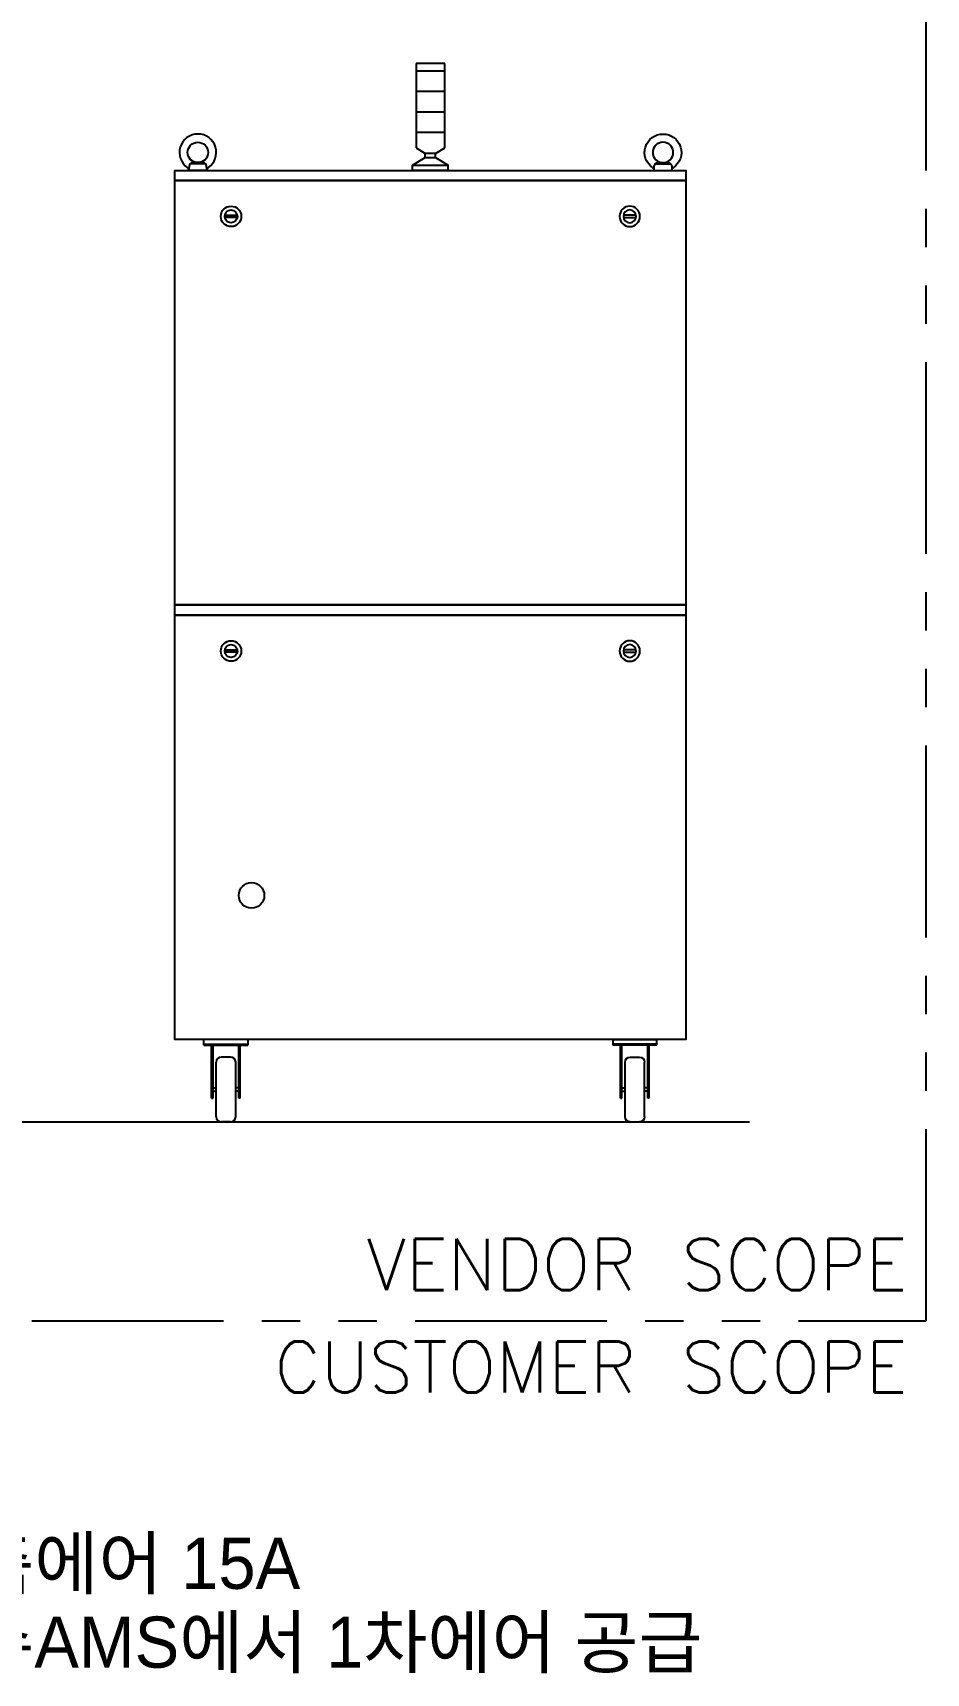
# Model space of a CAD drawing. Header units: millimetres. Extents: x 92843 to 114843, y 2721 to 9158.
# Drawn here: x 98095 to 99843, y 3469 to 6677 of the extents above; entities that cross this region are included whole.
import ezdxf
from ezdxf.enums import TextEntityAlignment as Align

# ---------------------------------------------------------------- set-up
doc = ezdxf.new("R2010")
doc.units = ezdxf.units.MM
doc.header["$LTSCALE"] = 10
doc.linetypes.add('PHANTOM', pattern=[2.5, 1.25, -0.25, 0.25, -0.25, 0.25, -0.25])
doc.layers.add('Layer2', color=7, linetype='Continuous')
doc.styles.get("Standard").update_dxf_attribs({"font": 'txt.shx'})
doc.styles.add('style1', font='')
doc.styles.get('style1').set_extended_font_data('Gulim')

# ---------------------------------------------------------------- blocks, each defined once
blk = doc.blocks.new('A$C536B1AD3')
for p, q in [((-43, -11), (-43, 0)), ((43, 0), (-43, 0)), ((43, 0), (43, -11)), ((-43, -9), (43, -9)), ((-43, -11), (43, -11)), ((-28, -114.165), (-28, -11)), ((-25.3336, -114.165), (-25.3336, -11)), ((25.3336, -114.165), (25.3336, -11)), ((28, -114.165), (28, -11)), ((-19, -151.001), (-19, -43.999)), ((9.001, -34), (-9.001, -34)), ((19, -151.001), (19, -43.999)), ((-25.3336, -94.167), (-19, -94.167)), ((25.3336, -94.167), (19, -94.167)), ((-28, -114.165), (-25.3336, -114.165)), ((-25.3336, -100.833), (-19, -100.833)), ((25.3336, -100.833), (19, -100.833)), ((28, -114.165), (25.3336, -114.165)), ((9.001, -161), (-9.001, -161))]:
    blk.add_line(p, q)
for centre, start, end in [((-9.001, -43.999), 90, 180), ((9.001, -43.999), 0, 90), ((-9.001, -151.001), 180, 270), ((9.001, -151.001), 270, 0)]:
    blk.add_arc(centre, 9.999, start, end)
blk = doc.blocks.new('A$C65555AC7')
at = {"linetype": 'Continuous', "ltscale": 2}
for p, q in [((-28, 209), (28, 209)), ((-28, 43.8), (-28, 209)), ((-28, 194), (28, 194)), ((28, 209), (28, 43.8)), ((-28, 154), (28, 154)), ((-28, 114), (28, 114)), ((-28, 74), (28, 74)), ((-10, 33), (-28, 43.8)), ((-10, 25), (-10, 33)), ((-10, 33), (10, 33)), ((28, 43.8), (10, 33)), ((10, 25), (10, 33)), ((-10, 25), (-35, 10)), ((-35, 0), (-35, 10)), ((35, 10), (-35, 10)), ((-35, 0), (35, 0)), ((10, 25), (-10, 25)), ((35, 10), (10, 25)), ((35, 0), (35, 10))]:
    blk.add_line(p, q, dxfattribs=at)
blk = doc.blocks.new('A$C1180446B')
for p, q in [((-17.5, 0.2), (-17.5, 0)), ((17.5, 0), (-17.5, 0)), ((15, 13), (-15, 13)), ((17.5, 0.2), (17.5, 0))]:
    blk.add_line(p, q)
blk.add_circle((0, 35), 20)
for centre, radius, start, end in [((0, 35), 36, 304.0229, 235.9771), ((-23.5, 0.2), 6, 0, 55.9771), ((23.5, 0.2), 6, 124.0229, 180)]:
    blk.add_arc(centre, radius, start, end)
blk.add_open_spline([(17.5, 0), (17.5, 5.3), (17.5, 16.5), (0, 14.2), (-17.4, 16.6), (-17.5, 5.4), (-17.5, 0.2)], degree=3, knots=[0, 0, 0, 0, 13.238202, 28.370948, 43.503694, 56.555561, 56.555561, 56.555561, 56.555561])
blk = doc.blocks.new('A$C5EFD01FD')
for points in [[(7.8, 22.5), (32.2, 22.5)], [(32.2, 17.5), (7.8, 17.5)]]:
    blk.add_lwpolyline(points)
for radius in [20, 12.5]:
    blk.add_circle((20, 20), radius)
blk = doc.blocks.new('A$C22656947')
at = {"ltscale": 2}
blk.add_lwpolyline([(0, 0), (1000, 0), (1000, -830), (0, -830)], close=True, dxfattribs=at)
at = {"linetype": 'Continuous', "ltscale": 2}
blk.add_blockref('A$C5EFD01FD', (90, -90), dxfattribs=at)
at = {"linetype": 'Continuous', "ltscale": 2, "extrusion": (0, 0, -1), "zscale": -1}
blk.add_blockref('A$C5EFD01FD', (-910, -90), dxfattribs=at)

msp = doc.modelspace()

# ---------------------------------------------------------------- linework, layer by layer
at = {"color": 8, "ltscale": 2}
msp.add_line((93020.3, 4547.4), (99496.9, 4547.4), dxfattribs=at)
at = {"color": 8, "linetype": 'PHANTOM', "ltscale": 30}
msp.add_lwpolyline([(97642.7, 9158.4), (92842.7, 9158.4), (92842.7, 4158.4), (99842.7, 4158.4), (99842.7, 6958.4)], dxfattribs=at)
at = {"ltscale": 2}
for points in [[(99372.7, 6388.4), (98372.7, 6388.4), (98372.7, 6408.4), (99372.7, 6408.4)], [(98372.7, 5538.4), (99372.7, 5538.4), (99372.7, 4708.4), (98372.7, 4708.4)]]:
    msp.add_lwpolyline(points, close=True, dxfattribs=at)
at = {"linetype": 'Continuous', "ltscale": 2}
msp.add_lwpolyline([(99372.7, 5538.4), (98372.7, 5538.4), (98372.7, 5558.4), (99372.7, 5558.4)], close=True, dxfattribs=at)
at = {"ltscale": 2}
msp.add_circle((98522.7, 4990.4), 25, dxfattribs=at)

# ---------------------------------------------------------------- block references
at = {"linetype": 'Continuous', "ltscale": 2, "xscale": -1}
for name, p in [('A$C65555AC7', (98872.7, 6408.4)), ('A$C1180446B', (99327.7, 6408.4)), ('A$C536B1AD3', (99272.7, 4708.4))]:
    msp.add_blockref(name, p, dxfattribs=at)
at = {"linetype": 'Continuous', "ltscale": 2}
for name, p in [('A$C1180446B', (98417.7, 6408.4)), ('A$C5EFD01FD', (98462.7, 5448.4)), ('A$C536B1AD3', (98472.7, 4708.4))]:
    msp.add_blockref(name, p, dxfattribs=at)
at = {"ltscale": 2}
msp.add_blockref('A$C22656947', (98372.7, 6388.4), dxfattribs=at)
at = {"linetype": 'Continuous', "ltscale": 2, "extrusion": (0, 0, -1), "zscale": -1}
msp.add_blockref('A$C5EFD01FD', (-99282.7, 5448.4), dxfattribs=at)

# ---------------------------------------------------------------- texts
at = {"color": 4, "linetype": 'Continuous', "ltscale": 2, "style": 'style1'}
for s, p in [('압축에어 15A', (97846.8, 3684.4)), ('우수AMS에서 1차에어 공급', (97846.8, 3530.2))]:
    msp.add_text(s, height=100, dxfattribs=at).set_placement(p, align=Align.MIDDLE_LEFT)
at = {"layer": 'Layer2'}
msp.add_text('VENDOR SCOPE', height=100, dxfattribs=at).set_placement((99805.8, 4218.8), align=Align.RIGHT)
at = {"layer": 'Layer2', "color": 4}
msp.add_text('CUSTOMER SCOPE', height=100, dxfattribs=at).set_placement((99805.8, 4018.3), align=Align.RIGHT)

doc.saveas('drawing.dxf')
